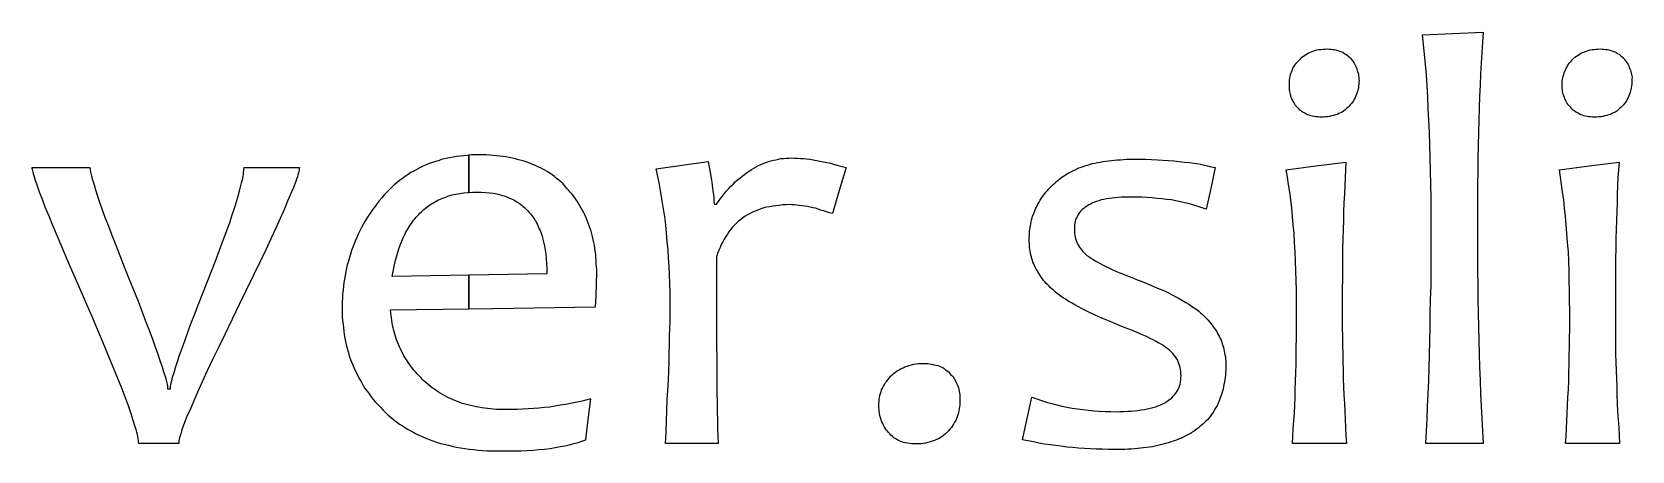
# Model space of a CAD drawing. Extents: x 0 to 100, y 0 to 33.1.
# Drawn here: x 29.47 to 57.52, y 2.5 to 9.84 of the extents above; entities that cross this region are included whole.
import ezdxf

# ---------------------------------------------------------------- set-up
doc = ezdxf.new("R2010")
doc.units = 0
doc.layers.get('0').update_dxf_attribs({"linetype": 'CONTINUOUS'})

msp = doc.modelspace()

# ---------------------------------------------------------------- linework, layer by layer
at = {"color": 7}
for points in [[(54.906386, 2.627937), (54.405406, 2.627937), (53.904425, 2.627937), (53.913871, 2.842203), (53.923316, 3.05647), (53.932775, 3.277037), (53.942234, 3.497604), (53.95168, 3.724474), (53.961125, 3.951343), (53.967436, 4.184515), (53.973746, 4.417687), (53.976894, 4.657162), (53.980043, 4.896636), (53.98634, 5.145561), (53.992637, 5.394487), (53.992637, 5.649716), (53.992637, 5.904945), (53.992637, 6.163324), (53.992637, 6.421702), (53.992637, 6.67378), (53.992637, 6.925858), (53.989489, 7.165332), (53.98634, 7.404805), (53.980043, 7.631675), (53.973746, 7.858545), (53.964287, 8.075962), (53.954828, 8.293379), (53.945383, 8.495041), (53.935937, 8.696702), (53.92333, 8.892062), (53.910722, 9.087423), (53.894966, 9.267028), (53.87921, 9.446633), (53.860306, 9.616785), (53.841401, 9.786937), (54.373891, 9.812147), (54.906381, 9.837358), (54.893787, 9.657753), (54.881193, 9.478148), (54.871747, 9.292241), (54.862301, 9.106334), (54.852843, 8.907822), (54.843384, 8.709311), (54.837087, 8.501348), (54.83079, 8.293384), (54.824492, 8.072816), (54.818195, 7.852248), (54.815047, 7.625378), (54.811898, 7.398508), (54.80875, 7.159034), (54.805601, 6.919561), (54.805601, 6.670634), (54.805601, 6.421708), (54.805601, 6.163329), (54.805601, 5.90495), (54.80875, 5.652872), (54.811898, 5.400794), (54.815047, 5.155019), (54.818195, 4.909244), (54.824492, 4.669769), (54.83079, 4.430295), (54.837087, 4.197124), (54.843384, 3.963953), (54.852843, 3.733933), (54.862301, 3.503912), (54.871747, 3.283343), (54.881193, 3.062775), (54.893789, 2.845356)], [(52.732313, 8.986591), (52.729164, 8.955081), (52.726016, 8.923571), (52.722867, 8.89206), (52.719719, 8.86055), (52.713422, 8.83219), (52.707125, 8.803829), (52.697679, 8.775469), (52.688233, 8.747109), (52.675626, 8.718749), (52.663019, 8.690388), (52.647264, 8.662028), (52.631509, 8.633667), (52.615753, 8.608457), (52.599997, 8.583247), (52.577943, 8.561192), (52.555889, 8.539137), (52.533833, 8.517081), (52.511777, 8.495026), (52.486572, 8.472971), (52.461366, 8.450916), (52.433011, 8.43516), (52.404656, 8.419405), (52.376295, 8.4068), (52.347934, 8.394196), (52.316425, 8.384741), (52.284916, 8.375286), (52.250255, 8.365831), (52.215595, 8.356376), (52.180934, 8.353226), (52.146274, 8.350076), (52.108464, 8.346927), (52.070654, 8.343777), (52.039143, 8.346927), (52.007632, 8.350076), (51.976122, 8.353226), (51.944611, 8.356376), (51.916256, 8.362676), (51.887901, 8.368976), (51.859545, 8.378431), (51.83119, 8.387885), (51.805979, 8.40049), (51.780768, 8.413095), (51.758714, 8.4257), (51.736659, 8.438304), (51.714604, 8.45406), (51.692548, 8.469815), (51.673644, 8.49187), (51.654739, 8.513925), (51.635833, 8.53283), (51.616928, 8.551736), (51.60432, 8.573791), (51.591713, 8.595846), (51.579105, 8.621056), (51.566498, 8.646267), (51.553904, 8.668322), (51.54131, 8.690377), (51.534999, 8.718737), (51.528689, 8.747098), (51.522392, 8.772308), (51.516095, 8.797518), (51.512946, 8.825879), (51.509798, 8.854239), (51.509798, 8.8826), (51.509798, 8.910961), (51.509798, 8.942471), (51.509798, 8.973981), (51.512946, 9.002342), (51.516095, 9.030702), (51.522392, 9.062212), (51.528689, 9.093723), (51.541296, 9.122083), (51.553904, 9.150443), (51.563349, 9.175653), (51.572795, 9.200864), (51.58855, 9.229224), (51.604304, 9.257584), (51.623209, 9.27964), (51.642113, 9.301695), (51.664169, 9.3269), (51.686225, 9.352105), (51.70828, 9.374161), (51.730336, 9.396216), (51.755541, 9.415121), (51.780747, 9.434026), (51.809106, 9.449781), (51.837466, 9.465537), (51.865821, 9.478142), (51.894176, 9.490746), (51.925687, 9.503351), (51.957198, 9.515956), (51.991858, 9.522256), (52.026518, 9.528555), (52.064329, 9.531705), (52.102139, 9.534855), (52.139949, 9.538005), (52.17776, 9.541155), (52.20927, 9.538005), (52.240781, 9.534855), (52.269136, 9.531705), (52.297491, 9.528555), (52.325847, 9.522256), (52.354202, 9.515956), (52.379413, 9.506501), (52.404624, 9.497046), (52.429828, 9.487596), (52.455032, 9.478147), (52.477088, 9.462392), (52.499144, 9.446637), (52.521199, 9.430881), (52.543255, 9.415126), (52.562159, 9.396221), (52.581064, 9.377316), (52.59997, 9.35526), (52.618875, 9.333205), (52.631483, 9.31115), (52.64409, 9.289095), (52.656698, 9.267039), (52.669305, 9.244984), (52.681912, 9.219774), (52.69452, 9.194564), (52.70083, 9.169353), (52.70714, 9.144143), (52.713438, 9.118933), (52.719735, 9.093723), (52.722883, 9.068512), (52.726032, 9.043302), (52.729172, 9.014947)], [(57.515276, 8.986591), (57.515276, 8.955081), (57.515276, 8.923571), (57.508979, 8.89206), (57.502682, 8.86055), (57.496371, 8.83219), (57.490061, 8.803829), (57.480615, 8.775469), (57.47117, 8.747109), (57.458562, 8.718749), (57.445955, 8.690388), (57.433348, 8.662028), (57.42074, 8.633667), (57.401834, 8.608457), (57.382929, 8.583247), (57.364024, 8.561192), (57.34512, 8.539137), (57.319914, 8.517081), (57.294709, 8.495026), (57.272653, 8.472971), (57.250597, 8.450916), (57.222242, 8.43516), (57.193886, 8.419405), (57.165527, 8.4068), (57.137168, 8.394196), (57.105657, 8.384741), (57.074147, 8.375286), (57.039486, 8.365831), (57.004826, 8.356376), (56.970165, 8.353226), (56.935505, 8.350076), (56.897695, 8.346927), (56.859884, 8.343777), (56.825224, 8.346927), (56.790564, 8.350076), (56.759053, 8.353226), (56.727542, 8.356376), (56.699187, 8.362676), (56.670832, 8.368976), (56.645626, 8.378431), (56.620421, 8.387885), (56.59521, 8.40049), (56.569999, 8.413095), (56.547945, 8.4257), (56.52589, 8.438304), (56.503835, 8.45406), (56.481779, 8.469815), (56.462874, 8.49187), (56.44397, 8.513925), (56.425064, 8.53283), (56.406158, 8.551736), (56.390404, 8.573791), (56.374649, 8.595846), (56.362042, 8.621056), (56.349434, 8.646267), (56.339989, 8.668322), (56.330543, 8.690377), (56.321097, 8.718737), (56.311652, 8.747098), (56.305355, 8.772308), (56.299058, 8.797518), (56.295909, 8.825879), (56.292761, 8.854239), (56.292761, 8.8826), (56.292761, 8.910961), (56.292761, 8.942471), (56.292761, 8.973981), (56.299058, 9.002342), (56.305355, 9.030702), (56.311652, 9.062212), (56.317949, 9.093723), (56.327408, 9.122083), (56.336867, 9.150443), (56.349461, 9.175653), (56.362055, 9.200864), (56.377811, 9.229224), (56.393567, 9.257584), (56.409321, 9.27964), (56.425076, 9.301695), (56.447132, 9.3269), (56.469187, 9.352105), (56.491243, 9.374161), (56.513299, 9.396216), (56.541653, 9.415121), (56.570007, 9.434026), (56.595218, 9.449781), (56.620429, 9.465537), (56.651939, 9.478142), (56.68345, 9.490746), (56.71496, 9.503351), (56.746471, 9.515956), (56.781131, 9.522256), (56.815792, 9.528555), (56.850447, 9.531705), (56.885102, 9.534855), (56.922912, 9.538005), (56.960722, 9.541155), (56.992233, 9.538005), (57.023743, 9.534855), (57.052099, 9.531705), (57.080454, 9.528555), (57.10881, 9.522256), (57.137165, 9.515956), (57.165524, 9.506501), (57.193884, 9.497046), (57.215939, 9.487596), (57.237995, 9.478147), (57.263206, 9.462392), (57.288417, 9.446637), (57.307321, 9.430881), (57.326226, 9.415126), (57.348281, 9.396221), (57.370337, 9.377316), (57.386092, 9.35526), (57.401846, 9.333205), (57.417602, 9.31115), (57.433358, 9.289095), (57.445966, 9.267039), (57.458573, 9.244984), (57.468032, 9.219774), (57.477491, 9.194564), (57.486936, 9.169353), (57.496382, 9.144143), (57.502692, 9.118933), (57.509003, 9.093723), (57.512151, 9.068512), (57.5153, 9.043302), (57.515288, 9.014947)], [(37.128482, 7.67806), (37.107297, 7.675993), (37.041151, 7.669275), (36.978106, 7.663074), (36.915058, 7.656873), (36.852013, 7.644471), (36.788968, 7.631551), (36.729024, 7.619149), (36.669596, 7.60623), (36.609652, 7.587626), (36.549706, 7.568506), (36.492863, 7.549903), (36.43602, 7.530782), (36.379692, 7.508561), (36.322847, 7.486857), (36.269105, 7.458435), (36.215878, 7.430013), (36.165234, 7.401591), (36.11459, 7.373169), (36.064465, 7.338546), (36.013821, 7.303923), (35.963696, 7.2693), (35.913055, 7.234676), (35.866028, 7.196952), (35.818485, 7.159229), (35.774561, 7.114787), (35.730635, 7.070862), (35.686193, 7.026937), (35.64227, 6.982495), (35.601444, 6.932369), (35.560103, 6.881726), (35.522379, 6.831083), (35.484655, 6.780957), (35.446933, 6.730314), (35.409209, 6.680188), (35.374585, 6.626445), (35.339962, 6.5727), (35.308439, 6.519474), (35.276917, 6.465732), (35.248495, 6.408886), (35.220071, 6.352559), (35.19165, 6.295716), (35.163228, 6.238873), (35.141008, 6.182027), (35.119305, 6.1257), (35.097082, 6.065756), (35.074863, 6.005812), (35.056257, 5.945865), (35.037138, 5.885921), (35.018535, 5.822876), (34.999414, 5.759831), (34.987013, 5.696786), (34.974093, 5.633741), (34.96169, 5.570697), (34.94877, 5.508168), (34.93947, 5.445123), (34.930167, 5.382075), (34.923965, 5.315929), (34.917248, 5.249783), (34.914147, 5.180021), (34.911049, 5.110774), (34.911049, 5.04153), (34.911049, 4.972283), (34.911049, 4.909238), (34.911049, 4.846191), (34.917248, 4.783146), (34.923965, 4.720101), (34.930167, 4.657056), (34.936369, 4.594011), (34.945669, 4.534067), (34.955488, 4.474639), (34.967892, 4.414692), (34.980293, 4.354748), (34.996313, 4.297905), (35.011815, 4.241059), (35.027836, 4.184732), (35.04334, 4.127889), (35.06556, 4.071046), (35.08778, 4.0142), (35.113103, 3.960974), (35.137908, 3.907232), (35.163228, 3.853487), (35.188549, 3.800261), (35.216973, 3.749617), (35.245395, 3.699492), (35.276917, 3.645747), (35.308439, 3.592005), (35.346164, 3.544978), (35.383888, 3.497437), (35.418509, 3.447309), (35.453132, 3.396668), (35.493957, 3.352742), (35.535298, 3.3083), (35.579225, 3.261276), (35.623148, 3.214249), (35.670691, 3.169809), (35.717715, 3.125883), (35.765258, 3.085058), (35.812286, 3.043717), (35.862927, 3.005995), (35.913055, 2.968271), (35.966797, 2.933647), (36.020023, 2.899024), (36.076869, 2.867502), (36.133712, 2.835979), (36.193656, 2.804457), (36.2536, 2.772934), (36.313547, 2.747611), (36.372975, 2.72229), (36.43602, 2.697486), (36.499064, 2.672165), (36.56521, 2.649943), (36.631356, 2.627723), (36.700603, 2.612218), (36.770366, 2.5962), (36.839612, 2.580696), (36.908859, 2.564678), (36.984305, 2.552274), (37.06027, 2.539873), (37.135718, 2.530055), (37.211164, 2.520752), (37.290229, 2.511452), (37.368779, 2.501633), (37.450945, 2.498532), (37.532593, 2.495431), (37.614759, 2.495431), (37.696407, 2.495431), (37.813197, 2.495431), (37.929468, 2.495431), (38.040056, 2.498532), (38.150125, 2.501633), (38.253995, 2.511452), (38.358382, 2.520752), (38.45605, 2.530055), (38.553718, 2.539873), (38.64157, 2.555375), (38.729936, 2.571396), (38.812102, 2.586898), (38.89375, 2.602918), (38.969715, 2.624622), (39.045163, 2.646842), (39.111309, 2.669064), (39.177455, 2.690768), (39.221378, 3.049919), (39.26582, 3.409588), (39.177455, 3.387365), (39.089087, 3.365146), (39.000721, 3.34654), (38.912871, 3.327421), (38.821402, 3.31192), (38.729936, 3.295899), (38.638469, 3.280394), (38.547, 3.264377), (38.452949, 3.255074), (38.358382, 3.245255), (38.263814, 3.239056), (38.169247, 3.232854), (38.071578, 3.226652), (37.97391, 3.22045), (37.876242, 3.22045), (37.778574, 3.22045), (37.721728, 3.22045), (37.664885, 3.22045), (37.611659, 3.223551), (37.557914, 3.226652), (37.507272, 3.232854), (37.457145, 3.239056), (37.406503, 3.245255), (37.356375, 3.251973), (37.305734, 3.261276), (37.255606, 3.270578), (37.208066, 3.280394), (37.161039, 3.289697), (37.113496, 3.302101), (37.066471, 3.315018), (37.018928, 3.330522), (36.971904, 3.34654), (36.927978, 3.362045), (36.883536, 3.378065), (36.842713, 3.396668), (36.801888, 3.415787), (36.760547, 3.434393), (36.719722, 3.453511), (36.678899, 3.478832), (36.638074, 3.504155), (36.599834, 3.525859), (36.562109, 3.548079), (36.524385, 3.576503), (36.486661, 3.604924), (36.452037, 3.633346), (36.417414, 3.661252), (36.382793, 3.689673), (36.34817, 3.718095), (36.316647, 3.749617), (36.285122, 3.78114), (36.2536, 3.815763), (36.222077, 3.850386), (36.193656, 3.881909), (36.165234, 3.913431), (36.136813, 3.951156), (36.108391, 3.989396), (36.083068, 4.024019), (36.058263, 4.058642), (36.036044, 4.093266), (36.013821, 4.127889), (35.992117, 4.165614), (35.969898, 4.203338), (35.950776, 4.24416), (35.932173, 4.285502), (35.913055, 4.323226), (35.894449, 4.36095), (35.878431, 4.401775), (35.862927, 4.443116), (35.850007, 4.483939), (35.837606, 4.524764), (35.825202, 4.565589), (35.812286, 4.606931), (35.802983, 4.650854), (35.79368, 4.69478), (35.786962, 4.739222), (35.780763, 4.783146), (35.774561, 4.827072), (35.768359, 4.871514), (35.762158, 4.918538), (35.75544, 4.966081), (37.128482, 4.987785), (37.128482, 5.577414), (35.786962, 5.552091), (35.802983, 5.640459), (35.818485, 5.728309), (35.840707, 5.813573), (35.862927, 5.898841), (35.884631, 5.977388), (35.906853, 6.056453), (35.935274, 6.128801), (35.963696, 6.201148), (35.979201, 6.232671), (35.995218, 6.264193), (36.010723, 6.298817), (36.026741, 6.33344), (36.045346, 6.364962), (36.064465, 6.396485), (36.083068, 6.424906), (36.102189, 6.453328), (36.121308, 6.48175), (36.139914, 6.510174), (36.162133, 6.538077), (36.184356, 6.566501), (36.20606, 6.591822), (36.228279, 6.617142), (36.250502, 6.639364), (36.272205, 6.661068), (36.294425, 6.683289), (36.316647, 6.70551), (36.341452, 6.727214), (36.366773, 6.749435), (36.392093, 6.768555), (36.417414, 6.787158), (36.445838, 6.806279), (36.47426, 6.824882), (36.499064, 6.840902), (36.524385, 6.856405), (36.555908, 6.872425), (36.58743, 6.887928), (36.615852, 6.900847), (36.644276, 6.913249), (36.675798, 6.925651), (36.707321, 6.93857), (36.738843, 6.950973), (36.770366, 6.963892), (36.801888, 6.973194), (36.83341, 6.982495), (36.868034, 6.988697), (36.902657, 6.995415), (36.937281, 7.001616), (36.971904, 7.007817), (37.044252, 7.017119), (37.116597, 7.026937), (37.128482, 7.027454), (37.128482, 7.67806), (37.128482, 7.67806), (37.128482, 7.027454), (37.192561, 7.030038), (37.26801, 7.033138), (37.343456, 7.030038), (37.41942, 7.026937), (37.488667, 7.020219), (37.557914, 7.014018), (37.589436, 7.007817), (37.620959, 7.001616), (37.652481, 6.992314), (37.684004, 6.982495), (37.715529, 6.973194), (37.747051, 6.963892), (37.775473, 6.954073), (37.803894, 6.944771), (37.8318, 6.932369), (37.860221, 6.91945), (37.888643, 6.907048), (37.917064, 6.894129), (37.942388, 6.878626), (37.967708, 6.862606), (37.992513, 6.847103), (38.017834, 6.8316), (38.040056, 6.81558), (38.062276, 6.800077), (38.083979, 6.780957), (38.106202, 6.761837), (38.128422, 6.740133), (38.150125, 6.717912), (38.169247, 6.695691), (38.18785, 6.673987), (38.206971, 6.651766), (38.22609, 6.629546), (38.244695, 6.604223), (38.263814, 6.579421), (38.279316, 6.554097), (38.295337, 6.528777), (38.310841, 6.503456), (38.326859, 6.478651), (38.339263, 6.447129), (38.35218, 6.415604), (38.364583, 6.387182), (38.376987, 6.358761), (38.389904, 6.327238), (38.402308, 6.295716), (38.411608, 6.264193), (38.421426, 6.232671), (38.436931, 6.160323), (38.452949, 6.08746), (38.465353, 6.015112), (38.477754, 5.942764), (38.484471, 5.860601), (38.490673, 5.77895), (38.493774, 5.690585), (38.496875, 5.602219), (37.14192, 5.577414), (37.128482, 5.577414), (37.128482, 4.987785), (37.551712, 4.994503), (39.347468, 5.022924), (39.35367, 5.113875), (39.360388, 5.205344), (39.363489, 5.284407), (39.36659, 5.362956), (39.36659, 5.429102), (39.36659, 5.495248), (39.36969, 5.555192), (39.372791, 5.615136), (39.36969, 5.671982), (39.36659, 5.728309), (39.363489, 5.782051), (39.360388, 5.835796), (39.357287, 5.889022), (39.35367, 5.942764), (39.344367, 5.996509), (39.335067, 6.049735), (39.328865, 6.100379), (39.322147, 6.150504), (39.309746, 6.201148), (39.297343, 6.25179), (39.284423, 6.298817), (39.272022, 6.345841), (39.256002, 6.393384), (39.2405, 6.440408), (39.221378, 6.487951), (39.202775, 6.534978), (39.183654, 6.579421), (39.165051, 6.623344), (39.142831, 6.667269), (39.120609, 6.711711), (39.098905, 6.752535), (39.076686, 6.79336), (39.051362, 6.834701), (39.026042, 6.875525), (38.99762, 6.916349), (38.969715, 6.957174), (38.938192, 6.995415), (38.90667, 7.033138), (38.875147, 7.067761), (38.843625, 7.102385), (38.812102, 7.140109), (38.78058, 7.177832), (38.742855, 7.209355), (38.704615, 7.240878), (38.666891, 7.2724), (38.629167, 7.303923), (38.591442, 7.332345), (38.553718, 7.360767), (38.512377, 7.386088), (38.471554, 7.410893), (38.427628, 7.433114), (38.383186, 7.455335), (38.339263, 7.477039), (38.295337, 7.49926), (38.247794, 7.51838), (38.200769, 7.536984), (38.150125, 7.556104), (38.1, 7.575224), (38.049356, 7.587626), (37.999231, 7.600029), (37.945489, 7.612948), (37.891744, 7.62535), (37.838518, 7.637753), (37.784773, 7.650672), (37.72793, 7.656873), (37.671087, 7.663074), (37.614759, 7.669275), (37.557914, 7.675993), (37.494869, 7.679094), (37.431824, 7.682194), (37.37188, 7.682194), (37.311933, 7.682194), (37.242689, 7.682194), (37.173442, 7.682194), (37.128482, 7.67806)], [(43.739842, 7.461523), (43.620111, 7.058199), (43.500379, 6.654875), (43.449965, 6.67063), (43.399551, 6.686385), (43.349139, 6.702141), (43.298726, 6.717896), (43.251467, 6.733651), (43.204207, 6.749406), (43.156946, 6.758861), (43.109684, 6.768316), (43.062424, 6.777771), (43.015165, 6.787226), (42.967903, 6.793525), (42.920642, 6.799825), (42.876527, 6.802975), (42.832412, 6.806125), (42.788302, 6.809275), (42.744192, 6.812424), (42.684326, 6.809275), (42.62446, 6.806125), (42.567746, 6.799825), (42.511033, 6.793525), (42.454317, 6.78407), (42.397601, 6.774616), (42.347187, 6.765161), (42.296773, 6.755706), (42.246361, 6.736801), (42.195948, 6.717895), (42.148689, 6.69899), (42.101429, 6.680085), (42.057313, 6.65803), (42.013198, 6.635975), (41.972237, 6.607614), (41.931275, 6.579254), (41.893465, 6.550893), (41.855655, 6.522532), (41.820994, 6.487872), (41.786334, 6.453212), (41.751673, 6.415401), (41.717013, 6.377591), (41.688658, 6.336631), (41.660302, 6.295671), (41.631943, 6.251555), (41.603583, 6.20744), (41.578378, 6.160175), (41.553172, 6.11291), (41.531117, 6.062493), (41.509061, 6.012077), (41.490157, 5.955361), (41.471252, 5.898645), (41.471252, 5.618208), (41.471252, 5.337771), (41.471252, 5.076241), (41.471252, 4.814711), (41.471252, 4.578387), (41.471252, 4.342064), (41.474401, 4.127798), (41.477549, 3.913532), (41.477549, 3.718173), (41.477549, 3.522814), (41.480698, 3.352661), (41.483846, 3.182509), (41.486995, 3.034414), (41.490143, 2.886319), (41.493292, 2.757128), (41.49644, 2.627937), (41.036419, 2.627937), (40.576397, 2.627937), (40.585842, 2.823298), (40.595288, 3.018658), (40.601598, 3.204565), (40.607909, 3.390472), (40.617354, 3.563775), (40.6268, 3.737078), (40.63311, 3.897778), (40.639421, 4.058478), (40.642569, 4.209725), (40.645718, 4.360971), (40.648866, 4.502764), (40.652015, 4.644557), (40.655163, 4.770597), (40.658312, 4.896636), (40.658312, 5.013222), (40.658312, 5.129808), (40.655163, 5.281055), (40.652015, 5.432301), (40.645718, 5.580396), (40.639421, 5.728491), (40.629975, 5.873435), (40.620529, 6.018379), (40.607922, 6.166475), (40.595315, 6.31457), (40.579559, 6.456364), (40.563803, 6.598158), (40.541747, 6.739952), (40.519691, 6.881745), (40.494487, 7.023539), (40.469283, 7.165332), (40.440928, 7.303975), (40.412572, 7.442618), (40.869443, 7.505638), (41.326313, 7.568657), (41.348368, 7.439467), (41.370422, 7.310277), (41.386178, 7.206295), (41.401934, 7.102314), (41.411379, 7.020388), (41.420825, 6.938463), (41.423974, 6.878595), (41.427122, 6.818727), (41.449178, 6.818727), (41.471234, 6.818727), (41.505889, 6.869142), (41.540544, 6.919557), (41.575204, 6.963672), (41.609865, 7.007788), (41.647675, 7.051903), (41.685485, 7.096019), (41.723295, 7.133829), (41.761106, 7.171639), (41.798916, 7.20945), (41.836726, 7.24726), (41.877688, 7.278771), (41.918649, 7.310281), (41.959609, 7.341791), (42.00057, 7.373301), (42.04153, 7.401662), (42.08249, 7.430022), (42.12345, 7.452077), (42.16441, 7.474133), (42.20537, 7.496188), (42.24633, 7.518243), (42.290442, 7.533998), (42.334553, 7.549753), (42.378663, 7.565509), (42.422773, 7.581264), (42.466888, 7.590714), (42.511004, 7.600163), (42.555115, 7.609618), (42.599226, 7.619073), (42.646486, 7.622223), (42.693746, 7.625373), (42.741007, 7.628523), (42.788269, 7.631672), (42.838682, 7.628523), (42.889096, 7.625373), (42.942658, 7.622223), (42.99622, 7.619073), (43.049785, 7.612773), (43.10335, 7.606473), (43.163216, 7.597019), (43.223082, 7.587564), (43.282947, 7.574959), (43.342811, 7.562354), (43.405828, 7.549749), (43.468846, 7.537145), (43.535014, 7.51824), (43.601182, 7.499334), (43.670512, 7.480429)], [(50.394396, 4.008062), (50.394396, 3.960796), (50.394396, 3.913529), (50.391248, 3.869414), (50.388099, 3.825299), (50.384951, 3.784338), (50.381802, 3.743378), (50.372343, 3.702418), (50.362885, 3.661458), (50.356587, 3.620498), (50.35029, 3.579538), (50.337683, 3.541727), (50.325076, 3.503917), (50.312468, 3.466105), (50.299861, 3.428294), (50.287267, 3.393633), (50.274672, 3.358973), (50.258918, 3.324314), (50.243163, 3.289655), (50.224257, 3.258144), (50.205352, 3.226634), (50.186447, 3.195123), (50.167543, 3.163613), (50.145487, 3.132102), (50.123431, 3.100592), (50.098226, 3.072231), (50.07302, 3.04387), (50.047811, 3.018661), (50.022601, 2.993451), (49.994246, 2.968246), (49.96589, 2.94304), (49.937535, 2.917829), (49.90918, 2.892618), (49.877669, 2.870564), (49.846159, 2.84851), (49.811498, 2.826454), (49.776838, 2.804398), (49.742177, 2.785493), (49.707517, 2.766587), (49.669707, 2.747682), (49.631896, 2.728778), (49.594086, 2.713022), (49.556276, 2.697266), (49.515316, 2.681511), (49.474355, 2.665757), (49.430244, 2.653149), (49.386133, 2.640542), (49.342023, 2.627935), (49.297913, 2.615327), (49.250652, 2.60272), (49.20339, 2.590112), (49.156131, 2.580654), (49.108871, 2.571195), (49.058457, 2.564898), (49.008043, 2.558601), (48.95448, 2.552303), (48.900916, 2.546006), (48.847351, 2.539709), (48.793786, 2.533412), (48.737073, 2.530264), (48.680359, 2.527115), (48.623643, 2.523967), (48.566927, 2.520818), (48.507061, 2.520818), (48.447195, 2.520818), (48.340067, 2.523967), (48.232938, 2.527115), (48.125811, 2.530264), (48.018684, 2.533412), (47.917857, 2.539709), (47.817029, 2.546006), (47.713052, 2.555465), (47.609075, 2.564924), (47.5114, 2.577531), (47.413725, 2.590139), (47.316047, 2.602746), (47.21837, 2.615354), (47.120694, 2.634258), (47.023017, 2.653163), (46.928492, 2.672068), (46.833967, 2.690974), (46.91589, 3.065939), (46.997813, 3.440904), (47.082886, 3.409393), (47.167959, 3.377883), (47.256181, 3.352679), (47.344404, 3.327474), (47.432628, 3.305419), (47.520852, 3.283363), (47.612226, 3.264457), (47.7036, 3.245551), (47.798125, 3.232944), (47.89265, 3.220337), (47.987175, 3.210878), (48.0817, 3.201419), (48.179376, 3.195122), (48.277052, 3.188825), (48.374727, 3.185676), (48.472402, 3.182528), (48.54172, 3.185676), (48.611039, 3.188825), (48.674056, 3.191973), (48.737073, 3.195122), (48.796939, 3.201419), (48.856805, 3.207716), (48.913521, 3.214013), (48.970237, 3.22031), (49.020648, 3.232918), (49.071059, 3.245525), (49.118319, 3.258132), (49.165579, 3.27074), (49.209695, 3.286496), (49.253812, 3.302252), (49.291622, 3.321156), (49.329433, 3.340061), (49.360942, 3.362116), (49.392451, 3.384172), (49.420806, 3.406228), (49.449162, 3.428283), (49.474373, 3.453493), (49.499583, 3.478702), (49.521639, 3.510213), (49.543695, 3.541723), (49.559449, 3.570084), (49.575204, 3.598445), (49.584663, 3.633105), (49.594122, 3.667766), (49.600419, 3.702426), (49.606716, 3.737086), (49.609864, 3.774897), (49.613013, 3.812707), (49.609864, 3.850517), (49.606716, 3.888328), (49.600419, 3.922988), (49.594122, 3.957648), (49.584663, 3.992309), (49.575204, 4.026969), (49.562597, 4.05848), (49.549989, 4.08999), (49.531083, 4.11835), (49.512178, 4.146709), (49.490123, 4.17507), (49.468069, 4.20343), (49.442858, 4.228641), (49.417647, 4.253852), (49.389292, 4.275906), (49.360937, 4.297961), (49.326276, 4.323172), (49.291616, 4.348382), (49.250656, 4.370438), (49.209695, 4.392494), (49.165584, 4.417703), (49.121473, 4.442913), (49.07106, 4.468124), (49.020648, 4.493334), (48.904066, 4.543749), (48.787484, 4.594164), (48.651999, 4.647732), (48.516514, 4.7013), (48.428291, 4.73911), (48.340068, 4.77692), (48.254995, 4.811581), (48.169923, 4.846241), (48.094303, 4.880901), (48.018684, 4.915562), (47.949365, 4.950222), (47.880045, 4.984883), (47.813878, 5.019543), (47.747711, 5.054203), (47.690996, 5.088864), (47.634282, 5.123524), (47.583868, 5.155033), (47.533454, 5.186543), (47.486193, 5.221203), (47.438932, 5.255864), (47.410576, 5.281069), (47.382221, 5.306275), (47.353866, 5.331485), (47.32551, 5.356696), (47.300301, 5.381906), (47.275091, 5.407115), (47.249886, 5.432326), (47.22468, 5.457537), (47.202624, 5.485898), (47.180569, 5.514258), (47.161664, 5.542618), (47.14276, 5.570977), (47.123854, 5.599338), (47.104948, 5.627698), (47.089194, 5.656059), (47.073439, 5.68442), (47.057683, 5.71593), (47.041927, 5.747441), (47.02932, 5.7758), (47.016712, 5.80416), (47.007253, 5.83567), (46.997795, 5.867181), (46.988349, 5.898691), (46.978903, 5.930202), (46.972606, 5.964862), (46.966309, 5.999523), (46.960012, 6.031033), (46.953715, 6.062544), (46.953715, 6.097204), (46.953715, 6.131865), (46.950567, 6.166525), (46.947418, 6.201185), (46.950567, 6.235846), (46.953715, 6.270506), (46.953715, 6.305167), (46.953715, 6.339827), (46.960012, 6.374487), (46.966309, 6.409148), (46.972606, 6.443808), (46.978903, 6.478469), (46.9852, 6.513129), (46.991498, 6.54779), (47.000956, 6.579299), (47.010415, 6.610808), (47.023023, 6.642319), (47.03563, 6.67383), (47.048237, 6.70534), (47.060845, 6.73685), (47.076599, 6.768361), (47.092354, 6.799871), (47.108109, 6.828231), (47.123863, 6.856592), (47.142769, 6.888102), (47.161675, 6.919612), (47.180581, 6.947973), (47.199486, 6.976333), (47.221541, 7.004693), (47.243595, 7.033054), (47.268801, 7.061414), (47.294006, 7.089774), (47.319212, 7.11498), (47.344417, 7.140185), (47.372773, 7.165395), (47.401128, 7.190605), (47.429489, 7.215816), (47.457849, 7.241026), (47.489359, 7.266231), (47.520868, 7.291436), (47.552378, 7.313492), (47.583889, 7.335547), (47.618544, 7.354452), (47.653199, 7.373357), (47.69101, 7.392263), (47.72882, 7.411168), (47.766631, 7.430073), (47.804443, 7.448978), (47.842253, 7.461583), (47.880064, 7.474188), (47.924174, 7.489943), (47.968284, 7.505698), (48.012399, 7.518303), (48.056514, 7.530907), (48.100626, 7.540357), (48.144737, 7.549807), (48.191997, 7.559261), (48.239257, 7.568716), (48.28967, 7.575016), (48.340084, 7.581316), (48.390496, 7.587616), (48.440909, 7.593915), (48.494474, 7.597065), (48.548039, 7.600215), (48.601604, 7.603365), (48.655168, 7.606515), (48.711882, 7.606515), (48.768595, 7.606515), (48.878875, 7.606515), (48.989155, 7.606515), (49.093131, 7.603365), (49.197107, 7.600215), (49.294783, 7.593915), (49.392459, 7.587616), (49.486984, 7.578161), (49.581509, 7.568706), (49.669733, 7.559251), (49.757957, 7.549796), (49.839879, 7.537191), (49.9218, 7.524587), (49.997421, 7.508831), (50.073041, 7.493076), (50.142358, 7.477321), (50.211675, 7.461566), (50.132905, 7.096053), (50.054134, 6.730541), (49.981666, 6.755751), (49.909198, 6.780962), (49.833578, 6.803017), (49.757957, 6.825072), (49.679187, 6.843977), (49.600416, 6.862882), (49.521646, 6.878638), (49.442875, 6.894393), (49.357803, 6.903848), (49.27273, 6.913302), (49.187656, 6.922757), (49.102582, 6.932212), (49.014359, 6.938512), (48.926136, 6.944812), (48.834764, 6.944812), (48.743391, 6.944812), (48.683525, 6.944812), (48.623659, 6.944812), (48.566943, 6.941662), (48.510227, 6.938512), (48.456663, 6.932212), (48.4031, 6.925912), (48.352686, 6.919613), (48.302272, 6.913313), (48.258162, 6.903858), (48.214052, 6.894403), (48.173092, 6.881799), (48.132132, 6.869194), (48.094322, 6.853439), (48.056512, 6.837683), (48.025001, 6.821928), (47.993491, 6.806173), (47.96198, 6.787268), (47.930469, 6.768363), (47.905259, 6.746307), (47.880048, 6.724252), (47.857993, 6.702197), (47.835939, 6.680142), (47.820183, 6.654936), (47.804427, 6.629731), (47.788673, 6.60137), (47.772918, 6.57301), (47.763459, 6.54465), (47.754, 6.516291), (47.747703, 6.48478), (47.741406, 6.45327), (47.741406, 6.418609), (47.741406, 6.383949), (47.741406, 6.349289), (47.741406, 6.314628), (47.747703, 6.279968), (47.754, 6.245307), (47.763459, 6.213797), (47.772918, 6.182286), (47.785512, 6.153926), (47.798106, 6.125565), (47.813862, 6.097205), (47.829618, 6.068846), (47.848523, 6.043635), (47.867427, 6.018424), (47.889483, 5.993214), (47.911538, 5.968003), (47.936749, 5.945948), (47.96196, 5.923894), (47.993469, 5.901838), (48.024979, 5.879783), (48.06594, 5.854573), (48.106901, 5.829364), (48.151012, 5.804158), (48.195122, 5.778953), (48.245535, 5.753742), (48.295949, 5.728531), (48.355814, 5.70017), (48.415678, 5.67181), (48.478695, 5.64345), (48.541712, 5.615091), (48.614183, 5.58673), (48.686654, 5.55837), (48.765424, 5.526859), (48.844195, 5.495349), (48.929266, 5.463838), (49.014338, 5.432327), (49.093108, 5.397667), (49.171879, 5.363007), (49.247498, 5.331497), (49.323117, 5.299988), (49.389285, 5.265328), (49.455454, 5.230667), (49.518471, 5.199157), (49.581488, 5.167646), (49.638204, 5.132986), (49.69492, 5.098325), (49.745331, 5.066815), (49.795742, 5.035304), (49.843003, 5.003794), (49.890265, 4.972283), (49.921775, 4.943922), (49.953286, 4.915562), (49.981645, 4.890352), (50.010004, 4.865143), (50.03521, 4.839932), (50.060416, 4.814721), (50.085621, 4.78636), (50.110827, 4.758), (50.132882, 4.72964), (50.154938, 4.701281), (50.176992, 4.67292), (50.199047, 4.64456), (50.217952, 4.616199), (50.236858, 4.587838), (50.252613, 4.556328), (50.268367, 4.524817), (50.284123, 4.496458), (50.299879, 4.468098), (50.312487, 4.436588), (50.325094, 4.405077), (50.33454, 4.373567), (50.343985, 4.342056), (50.353431, 4.310546), (50.362877, 4.279035), (50.369187, 4.244375), (50.375497, 4.209714), (50.381794, 4.178204), (50.388091, 4.146693), (50.39124, 4.112033), (50.394388, 4.077372), (50.394392, 4.042717)], [(34.161315, 7.461523), (34.158166, 7.442618), (34.155018, 7.423713), (34.148707, 7.395352), (34.142397, 7.366992), (34.132951, 7.332331), (34.123506, 7.297671), (34.110898, 7.256711), (34.098291, 7.21575), (34.054176, 7.111769), (34.01006, 7.007787), (33.953347, 6.872295), (33.896633, 6.736803), (33.821013, 6.569802), (33.745392, 6.402801), (33.65717, 6.210591), (33.568947, 6.018382), (33.458667, 5.791513), (33.348388, 5.564643), (33.225506, 5.312565), (33.102624, 5.060487), (32.979741, 4.80526), (32.856858, 4.550032), (32.74658, 4.323161), (32.636301, 4.09629), (32.544927, 3.900931), (32.453554, 3.705572), (32.381084, 3.538571), (32.308615, 3.37157), (32.248749, 3.236078), (32.188883, 3.100586), (32.147923, 2.993454), (32.106963, 2.886321), (32.094355, 2.842205), (32.081748, 2.798088), (32.06914, 2.763428), (32.056533, 2.728767), (32.050236, 2.700408), (32.043939, 2.672049), (32.043939, 2.649993), (32.043939, 2.627937), (31.694197, 2.627937), (31.344455, 2.627937), (31.341306, 2.653148), (31.338158, 2.678359), (31.33186, 2.713019), (31.325563, 2.74768), (31.319266, 2.78549), (31.312969, 2.8233), (31.297215, 2.870565), (31.28146, 2.917831), (31.2468, 3.031265), (31.212139, 3.1447), (31.161725, 3.286493), (31.111312, 3.428286), (31.045145, 3.598439), (30.978978, 3.768593), (30.897055, 3.967103), (30.815132, 4.165614), (30.720607, 4.389333), (30.626082, 4.613053), (30.518955, 4.86513), (30.411827, 5.117206), (30.301548, 5.369284), (30.191268, 5.621362), (30.096743, 5.841929), (30.002218, 6.062496), (29.920296, 6.254705), (29.838375, 6.446915), (29.772208, 6.607614), (29.706041, 6.768313), (29.655627, 6.900654), (29.605213, 7.032995), (29.570553, 7.133826), (29.535893, 7.234657), (29.523285, 7.275618), (29.510678, 7.316578), (29.501219, 7.348089), (29.49176, 7.379599), (29.485463, 7.404809), (29.479166, 7.430019), (29.476017, 7.445775), (29.472869, 7.46153), (29.980153, 7.46153), (30.487437, 7.46153), (30.493735, 7.420569), (30.500032, 7.379609), (30.515786, 7.313439), (30.531541, 7.247269), (30.559902, 7.159041), (30.588262, 7.070814), (30.622923, 6.963681), (30.657583, 6.856548), (30.704843, 6.724207), (30.752103, 6.591867), (30.811969, 6.434318), (30.871835, 6.276769), (30.941154, 6.100316), (31.010474, 5.923862), (31.089244, 5.7222), (31.168015, 5.520537), (31.249936, 5.322027), (31.331858, 5.123516), (31.398025, 4.947062), (31.464192, 4.770607), (31.524058, 4.613058), (31.583924, 4.45551), (31.631185, 4.323169), (31.678446, 4.190828), (31.716256, 4.080545), (31.754067, 3.970261), (31.779272, 3.885184), (31.804478, 3.800108), (31.823382, 3.733938), (31.842287, 3.667768), (31.845435, 3.626808), (31.848584, 3.585848), (31.873789, 3.585848), (31.898995, 3.585848), (31.902143, 3.626808), (31.905292, 3.667768), (31.921048, 3.727637), (31.936804, 3.787505), (31.962008, 3.872581), (31.987212, 3.957656), (32.021873, 4.06479), (32.056533, 4.171924), (32.103794, 4.297962), (32.151055, 4.424), (32.204619, 4.575247), (32.258183, 4.726493), (32.324351, 4.896645), (32.390519, 5.066798), (32.466138, 5.259007), (32.541758, 5.451216), (32.617378, 5.646576), (32.692999, 5.841937), (32.759166, 6.01524), (32.825333, 6.188544), (32.882048, 6.34294), (32.938762, 6.497336), (32.982872, 6.632828), (33.026982, 6.76832), (33.061643, 6.884907), (33.096303, 7.001493), (33.121509, 7.099173), (33.146714, 7.196853), (33.15616, 7.234663), (33.165605, 7.272474), (33.171903, 7.310284), (33.1782, 7.348095), (33.181348, 7.379605), (33.184497, 7.411115), (33.187645, 7.436325), (33.190794, 7.461536), (33.676054, 7.461529)], [(52.511756, 2.627937), (52.039131, 2.627937), (51.566506, 2.627937), (51.572816, 2.757127), (51.579126, 2.886316), (51.588572, 3.021808), (51.598018, 3.1573), (51.604328, 3.295943), (51.610638, 3.434586), (51.613787, 3.576379), (51.616935, 3.718171), (51.623233, 3.866268), (51.62953, 4.014364), (51.62953, 4.165611), (51.62953, 4.316857), (51.632678, 4.474405), (51.635827, 4.631952), (51.635827, 4.792652), (51.635827, 4.953352), (51.635827, 5.132958), (51.635827, 5.312564), (51.629516, 5.485867), (51.623206, 5.659171), (51.616909, 5.82302), (51.610612, 5.98687), (51.601153, 6.147569), (51.591694, 6.308268), (51.579087, 6.456364), (51.566479, 6.604461), (51.550725, 6.749405), (51.53497, 6.894349), (51.516064, 7.02984), (51.497159, 7.165332), (51.475104, 7.294522), (51.45305, 7.423711), (51.976087, 7.489882), (52.499125, 7.556052), (52.492815, 7.42056), (52.486504, 7.285069), (52.480194, 7.140124), (52.473884, 6.99518), (52.467587, 6.843933), (52.46129, 6.692687), (52.458141, 6.535139), (52.454993, 6.377591), (52.448682, 6.210589), (52.442372, 6.043586), (52.442372, 5.870283), (52.442372, 5.69698), (52.439223, 5.514224), (52.436075, 5.331468), (52.436075, 5.14241), (52.436075, 4.953352), (52.436075, 4.802106), (52.436075, 4.650859), (52.439223, 4.499613), (52.442372, 4.348367), (52.44552, 4.200271), (52.448669, 4.052176), (52.451818, 3.907231), (52.454966, 3.762285), (52.461276, 3.617341), (52.467587, 3.472397), (52.473884, 3.330603), (52.480181, 3.188809), (52.486478, 3.047016), (52.492775, 2.905223), (52.502266, 2.76658)], [(57.294717, 2.627937), (56.822093, 2.627937), (56.349469, 2.627937), (56.358928, 2.757127), (56.368386, 2.886316), (56.374684, 3.021808), (56.380981, 3.1573), (56.387278, 3.295943), (56.393575, 3.434586), (56.399885, 3.576379), (56.406195, 3.718171), (56.409344, 3.866268), (56.412492, 4.014364), (56.415641, 4.165611), (56.41879, 4.316857), (56.421938, 4.474405), (56.425087, 4.631952), (56.425087, 4.792652), (56.425087, 4.953352), (56.421938, 5.132958), (56.41879, 5.312564), (56.415641, 5.485867), (56.412492, 5.659171), (56.406195, 5.82302), (56.399898, 5.98687), (56.387291, 6.147569), (56.374684, 6.308268), (56.362076, 6.456364), (56.349469, 6.604461), (56.333713, 6.749405), (56.317957, 6.894349), (56.299052, 7.02984), (56.280148, 7.165332), (56.261242, 7.294522), (56.242336, 7.423711), (56.765375, 7.489882), (57.288414, 7.556052), (57.278955, 7.42056), (57.269496, 7.285069), (57.263199, 7.140124), (57.256902, 6.99518), (57.253754, 6.843933), (57.250605, 6.692687), (57.244295, 6.535139), (57.237985, 6.377591), (57.234836, 6.210589), (57.231687, 6.043586), (57.228539, 5.870283), (57.22539, 5.69698), (57.22539, 5.514224), (57.22539, 5.331468), (57.22539, 5.14241), (57.22539, 4.953352), (57.22539, 4.802106), (57.22539, 4.650859), (57.22539, 4.499613), (57.22539, 4.348367), (57.228539, 4.200271), (57.231687, 4.052176), (57.237998, 3.907231), (57.244308, 3.762285), (57.247457, 3.617341), (57.250605, 3.472397), (57.256902, 3.330603), (57.263199, 3.188809), (57.272658, 3.047016), (57.282117, 2.905223), (57.288417, 2.76658)], [(45.737468, 3.377867), (45.737468, 3.340057), (45.737468, 3.302246), (45.731171, 3.267586), (45.724874, 3.232926), (45.718563, 3.198265), (45.712253, 3.163605), (45.699646, 3.128944), (45.687038, 3.094284), (45.674444, 3.062773), (45.66185, 3.031263), (45.642945, 2.999754), (45.624041, 2.968244), (45.605135, 2.936734), (45.586229, 2.905223), (45.561024, 2.876863), (45.535818, 2.848502), (45.507459, 2.820141), (45.4791, 2.79178), (45.450744, 2.769726), (45.422389, 2.747672), (45.390878, 2.728766), (45.359368, 2.70986), (45.324707, 2.694106), (45.290047, 2.678351), (45.252237, 2.665744), (45.214426, 2.653136), (45.173465, 2.643691), (45.132503, 2.634245), (45.091543, 2.627948), (45.050583, 2.621651), (45.006473, 2.621651), (44.962363, 2.621651), (44.924553, 2.621651), (44.886742, 2.621651), (44.852082, 2.627948), (44.817422, 2.634245), (44.782766, 2.640542), (44.748111, 2.646839), (44.716601, 2.656298), (44.68509, 2.665757), (44.65673, 2.681511), (44.628369, 2.697266), (44.603163, 2.713021), (44.577958, 2.728775), (44.552752, 2.750831), (44.527547, 2.772887), (44.505492, 2.794942), (44.483438, 2.816998), (44.464532, 2.842207), (44.445626, 2.867417), (44.426722, 2.895778), (44.407817, 2.924138), (44.39521, 2.949349), (44.382603, 2.97456), (44.369995, 3.00607), (44.357388, 3.037581), (44.347942, 3.06594), (44.338497, 3.0943), (44.332186, 3.12581), (44.325876, 3.157321), (44.322727, 3.188831), (44.319579, 3.220342), (44.31643, 3.255002), (44.313282, 3.289663), (44.31643, 3.327473), (44.319579, 3.365283), (44.322727, 3.399944), (44.325876, 3.434604), (44.335322, 3.469265), (44.344767, 3.503925), (44.354226, 3.535436), (44.363685, 3.566946), (44.379441, 3.598457), (44.395197, 3.629967), (44.414101, 3.661478), (44.433006, 3.692988), (44.455061, 3.721348), (44.477117, 3.749707), (44.499173, 3.778068), (44.521228, 3.806428), (44.549584, 3.831639), (44.577939, 3.85685), (44.606293, 3.878904), (44.634647, 3.900959), (44.669308, 3.919865), (44.703968, 3.93877), (44.738629, 3.954525), (44.773289, 3.97028), (44.811099, 3.982887), (44.84891, 3.995494), (44.886721, 4.00494), (44.924533, 4.014386), (44.968643, 4.020683), (45.012753, 4.02698), (45.056863, 4.02698), (45.100973, 4.02698), (45.138783, 4.02698), (45.176593, 4.02698), (45.211254, 4.020683), (45.245914, 4.014386), (45.280575, 4.008089), (45.315235, 4.001791), (45.346746, 3.992333), (45.378256, 3.982874), (45.406612, 3.970266), (45.434967, 3.957659), (45.460173, 3.938754), (45.485378, 3.91985), (45.510589, 3.900944), (45.5358, 3.882038), (45.554704, 3.859983), (45.573609, 3.837927), (45.595664, 3.815873), (45.61772, 3.793818), (45.633475, 3.768608), (45.649229, 3.743397), (45.661837, 3.715036), (45.674444, 3.686675), (45.687051, 3.658316), (45.699659, 3.629957), (45.709118, 3.601596), (45.718577, 3.573235), (45.724874, 3.541725), (45.731171, 3.510214), (45.734319, 3.478704), (45.737468, 3.447193), (45.737468, 3.41253)]]:
    msp.add_lwpolyline(points, close=True, dxfattribs=at)

doc.saveas('drawing.dxf')
